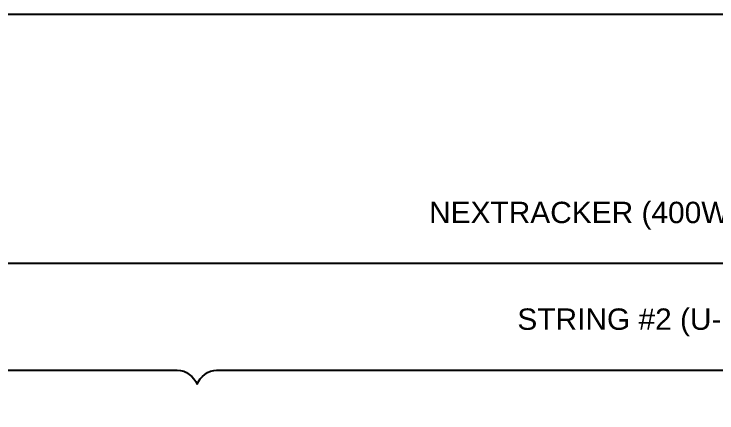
# Model space of a CAD drawing. Header units: feet. Extents: x -12372 to 90117, y -14865 to 4121.
# Drawn here: x 5339 to 5996, y 3748 to 4121 of the extents above; entities that cross this region are included whole.
import ezdxf

# ---------------------------------------------------------------- set-up
doc = ezdxf.new("R2010")
doc.units = ezdxf.units.FT
doc.header["$MEASUREMENT"] = 0
doc.layers.add('G-ANNO-TEXT', color=1, linetype='Continuous')
doc.styles.add('NEI-A', font='arial.ttf')

msp = doc.modelspace()

# ---------------------------------------------------------------- linework, layer by layer
at = {"layer": 'G-ANNO-TEXT', "flags": 128}
for points in [[(4411.66, 3874.09, -0.298343), (4430.17, 3887.73), (6079.1, 3887.73, 0.298343), (6097.6, 3901.38, 0.298343), (6116.11, 3887.73), (8035.71, 3887.73, -0.298343), (8054.22, 3874.09)], [(4411.66, 3774.22, -0.298343), (4430.17, 3787.87), (4922.32, 3787.87, 0.298343), (4940.83, 3801.52, 0.298343), (4959.33, 3787.87), (5491.47, 3787.87, -0.298343), (5509.98, 3774.22)], [(5510.11, 3774.22, -0.298343), (5528.61, 3787.87), (6033.57, 3787.87, 0.298343), (6052.07, 3801.52, 0.298343), (6070.58, 3787.87), (6734.88, 3787.87, -0.298343), (6753.39, 3774.22)]]:
    msp.add_lwpolyline(points, format="xyb", dxfattribs=at)

# ---------------------------------------------------------------- texts
at = {"layer": 'G-ANNO-TEXT', "char_height": 20, "attachment_point": 3, "style": 'NEI-A', "bg_fill": 3, "box_fill_scale": 1.5, "bg_fill_color": 256, "bg_fill_transparency": 0}
for s, insert, width in [('NEXTRACKER (400W) - LONG TRACKER  (81 MODULES)', (6473.65, 3945.34), 831.5345), ('STRING #2 (U-STRING CONFIG.)', (6239.51, 3845.48), 429.1632)]:
    msp.add_mtext(s, dxfattribs=dict(at, insert=insert, width=width))

# ---------------------------------------------------------------- next in the draw order: linework, layer by layer
msp.add_lwpolyline([(4102.45, 4121.03), (8204.9, 4121.03), (8204.9, 669.44), (4102.45, 669.44)], close=True)

doc.saveas('drawing.dxf')
